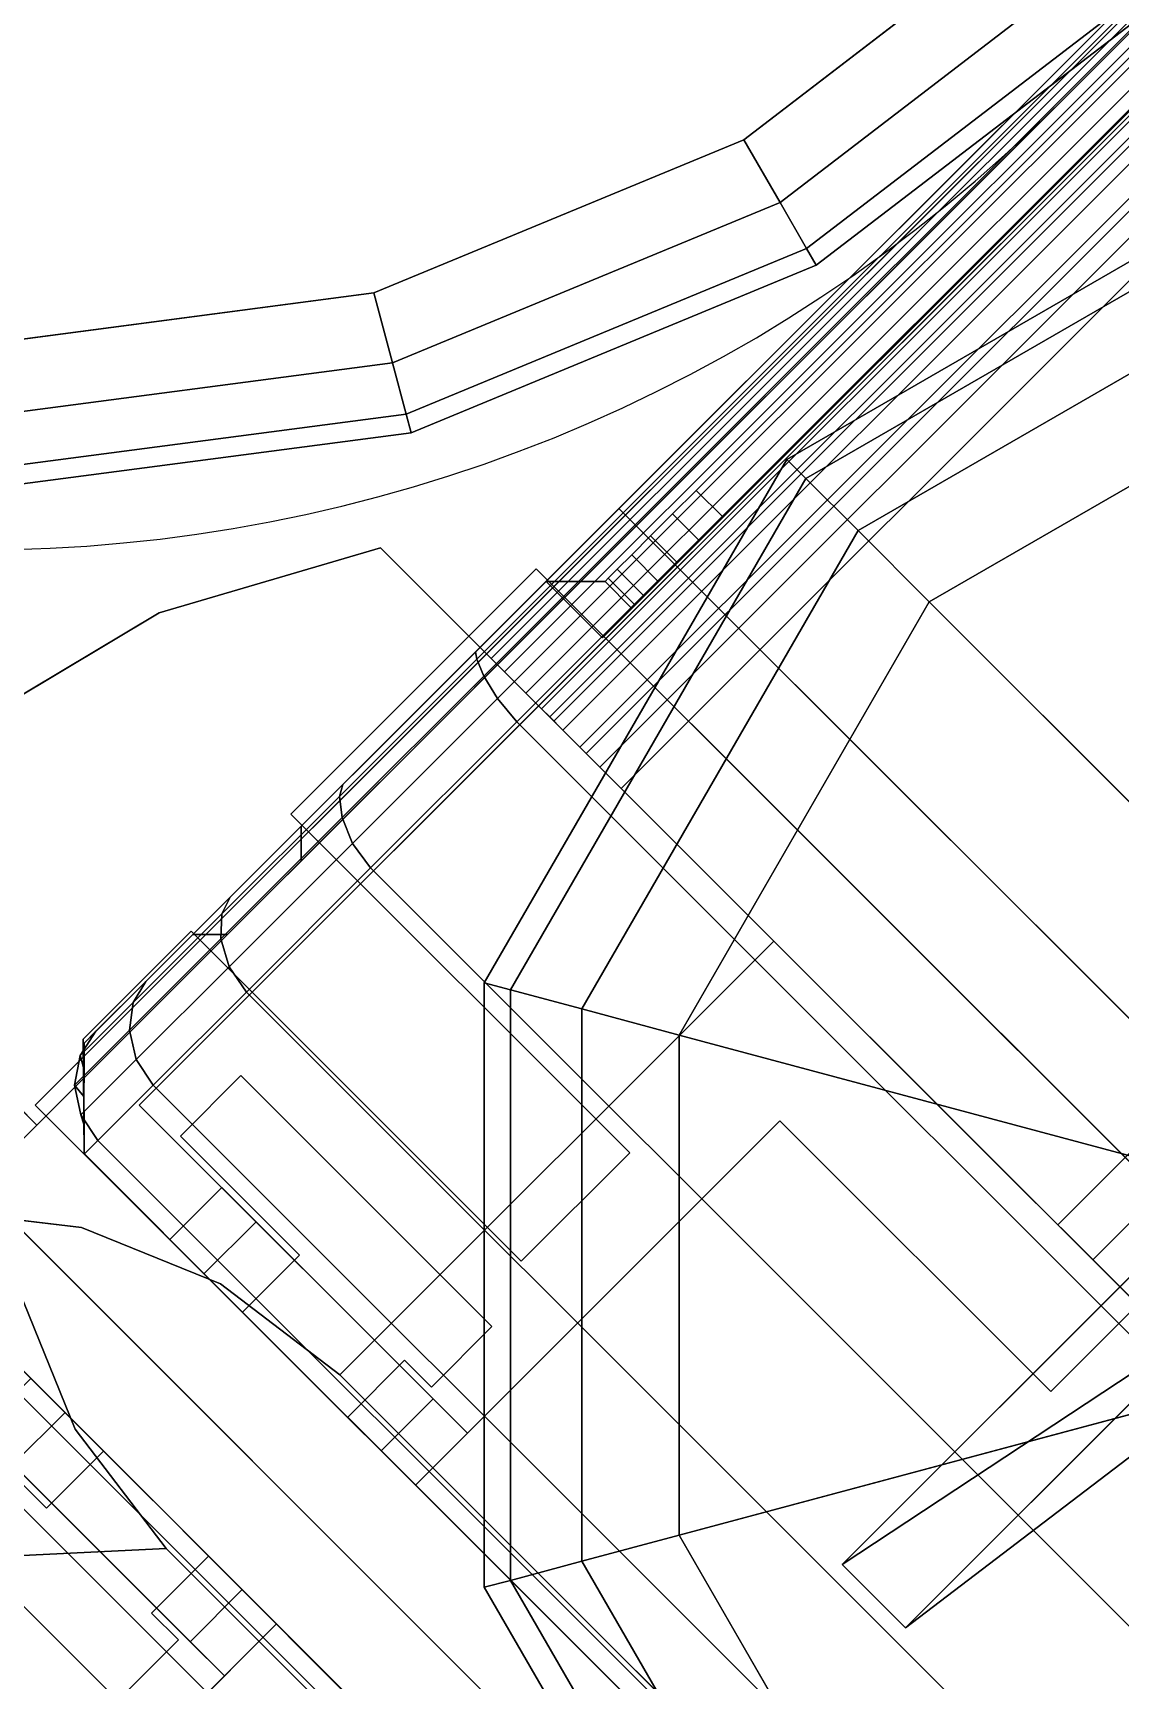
# Model space of a CAD drawing. Extents: x -170 to 1783, y -20 to 1205.
# Drawn here: x 137.188 to 138.074, y 306.369 to 307.711 of the extents above; entities that cross this region are included whole.
import ezdxf

# ---------------------------------------------------------------- set-up
doc = ezdxf.new("R2010")
doc.units = 0
doc.header["$LTSCALE"] = 96
doc.header["$MEASUREMENT"] = 0
for name, color, linetype in [('A-FURN-3-PANEL-GLIDE', 7, 'Continuous'), ('A-FURN-3-PANEL-GLIDE-HOUSING', 7, 'Continuous'), ('A-FURN-3-PANEL-RACE', 7, 'Continuous'), ('A-FURN-3-PANEL-SIDE1', 7, 'Continuous'), ('A-FURN-3-PANEL-SIDE2', 7, 'Continuous'), ('A-FURN-3-PANEL-TOPCAP', 7, 'Continuous'), ('A-FURN-3-PANEL-TRIM', 7, 'Continuous'), ('A-FURN-3-WKSF-BRACKET', 7, 'Continuous'), ('A-FURN-3-WKSF-TOP', 7, 'Continuous'), ('A-FURN-3-WKSF-TRIM', 7, 'Continuous'), ('A-FURN-P-PNLS', 7, 'Continuous'), ('A-FURN-P-WKSF', 7, 'Continuous'), ('MAIN_PANEL', 7, 'Continuous'), ('MAIN_WKSURF', 7, 'Continuous'), ('MAIN_WRKSFC-SUPP', 7, 'Continuous')]:
    doc.layers.add(name, color=color, linetype=linetype)

# ---------------------------------------------------------------- blocks, each defined once
blk = doc.blocks.new('EC-EFP-444')
at = {"layer": 'A-FURN-3-PANEL-GLIDE', "color": 20, "linetype": 'Continuous'}
for points in [[(0.4201, 1.8052, 0.2464), (0.4091, 1.8242, 0.1642), (0.885, 1.9517, 0.1642), (0.885, 1.9297, 0.2464)], [(0.4091, 1.8242, 0.1642), (0.4201, 1.8052, 0.0821), (0.885, 1.9297, 0.0821), (0.885, 1.9517, 0.1642)], [(0.885, 1.9297, 0.2464), (0.885, 1.9517, 0.1642), (1.3609, 1.8242, 0.1642), (1.3499, 1.8052, 0.2464)], [(0.885, 1.9517, 0.1642), (0.885, 1.9297, 0.0821), (1.3499, 1.8052, 0.0821), (1.3609, 1.8242, 0.1642)], [(0.4502, 1.7531, 0.3065), (0.4201, 1.8052, 0.2464), (0.885, 1.9297, 0.2464), (0.885, 1.8696, 0.3065)], [(0.4201, 1.8052, 0.0821), (0.4502, 1.7531, 0.022), (0.885, 1.8696, 0.022), (0.885, 1.9297, 0.0821)], [(0.885, 1.8696, 0.3065), (0.885, 1.9297, 0.2464), (1.3499, 1.8052, 0.2464), (1.3198, 1.7531, 0.3065)], [(0.885, 1.9297, 0.0821), (0.885, 1.8696, 0.022), (1.3198, 1.7531, 0.022), (1.3499, 1.8052, 0.0821)], [(0.4912, 1.682, 0.3285), (0.4502, 1.7531, 0.3065), (0.885, 1.8696, 0.3065), (0.885, 1.7875, 0.3285)], [(0.4502, 1.7531, 0.022), (0.4912, 1.682), (0.885, 1.7875), (0.885, 1.8696, 0.022)], [(0.885, 1.7875, 0.3285), (0.885, 1.8696, 0.3065), (1.3198, 1.7531, 0.3065), (1.2787, 1.682, 0.3285)], [(0.885, 1.8696, 0.022), (0.885, 1.7875), (1.2787, 1.682), (1.3198, 1.7531, 0.022)], [(0.0798, 1.4649, 0.2464), (0.0608, 1.4759, 0.1642), (0.4091, 1.8242, 0.1642), (0.4201, 1.8052, 0.2464)], [(0.0608, 1.4759, 0.1642), (0.0798, 1.4649, 0.0821), (0.4201, 1.8052, 0.0821), (0.4091, 1.8242, 0.1642)], [(0.1319, 1.4348, 0.3065), (0.0798, 1.4649, 0.2464), (0.4201, 1.8052, 0.2464), (0.4502, 1.7531, 0.3065)], [(0.0798, 1.4649, 0.0821), (0.1319, 1.4348, 0.022), (0.4502, 1.7531, 0.022), (0.4201, 1.8052, 0.0821)], [(0.7837, 1.1754, 0.3285), (0.4912, 1.682, 0.3285), (0.885, 1.7875, 0.3285), (0.885, 1.2025, 0.3285)], [(0.885, 1.2025, 0.3285), (0.885, 1.7875, 0.3285), (1.2787, 1.682, 0.3285), (0.9862, 1.1754, 0.3285)], [(0.203, 1.3937, 0.3285), (0.1319, 1.4348, 0.3065), (0.4502, 1.7531, 0.3065), (0.4912, 1.682, 0.3285)], [(0.1319, 1.4348, 0.022), (0.203, 1.3937), (0.4912, 1.682), (0.4502, 1.7531, 0.022)], [(0.7096, 1.1013, 0.3285), (0.203, 1.3937, 0.3285), (0.4912, 1.682, 0.3285), (0.7837, 1.1754, 0.3285)], [(-0.0447, 1, 0.2464), (-0.0668, 1, 0.1642), (0.0608, 1.4759, 0.1642), (0.0798, 1.4649, 0.2464)], [(-0.0668, 1, 0.1642), (-0.0447, 1, 0.0821), (0.0798, 1.4649, 0.0821), (0.0608, 1.4759, 0.1642)], [(0.0154, 1, 0.3065), (-0.0447, 1, 0.2464), (0.0798, 1.4649, 0.2464), (0.1319, 1.4348, 0.3065)], [(-0.0447, 1, 0.0821), (0.0154, 1, 0.022), (0.1319, 1.4348, 0.022), (0.0798, 1.4649, 0.0821)], [(0.0975, 1, 0.3285), (0.0154, 1, 0.3065), (0.1319, 1.4348, 0.3065), (0.203, 1.3937, 0.3285)], [(0.0154, 1, 0.022), (0.0975, 1), (0.203, 1.3937), (0.1319, 1.4348, 0.022)], [(0.6825, 1, 0.3285), (0.0975, 1, 0.3285), (0.203, 1.3937, 0.3285), (0.7096, 1.1013, 0.3285)], [(0.7096, 0.8988, 0.3285), (0.203, 0.6063, 0.3285), (0.0975, 1, 0.3285), (0.6825, 1, 0.3285)]]:
    blk.add_3dface(points, dxfattribs=at)
at = {"layer": 'A-FURN-3-PANEL-GLIDE', "color": 20, "linetype": 'Continuous', "invisible_edges": 12}
for points in [[(0.885, 1), (0.885, 1.7875), (0.4912, 1.682)], [(0.885, 1), (1.2787, 1.682), (0.885, 1.7875)], [(0.885, 1), (0.4912, 1.682), (0.203, 1.3937)], [(0.885, 1), (0.203, 1.3937), (0.0975, 1)], [(0.885, 1), (0.0975, 1), (0.203, 0.6063)]]:
    blk.add_3dface(points, dxfattribs=at)
at = {"layer": 'A-FURN-3-PANEL-GLIDE-HOUSING', "color": 40, "linetype": 'Continuous'}
for points in [[(0.6, 1.3543, 4.1997), (0.6, 1.3143, 4.2397), (0.8848, 1.3143, 4.2397), (0.8848, 1.3543, 4.1997)], [(0.6, 1.3543, 3.6147), (0.6, 1.3543, 4.1997), (0.8848, 1.3543, 4.1997), (0.8848, 1.3543, 3.6147)], [(0.6, 1.3143, 3.5747), (0.6, 1.3543, 3.6147), (0.8848, 1.3543, 3.6147), (0.8848, 1.3143, 3.5747)], [(0.6849, 1.2001, 2.2447), (0.885, 1.283, 3.5747), (0.28, 1.283, 3.5747), (0.28, 1.283, 3.3867)], [(0.28, 1.21, 3.5747), (0.28, 1.21, 3.3867), (0.28, 1.283, 3.3867), (0.28, 1.283, 3.5747)], [(0.28, 1.283, 3.3867), (0.28, 1.21, 3.3867), (0.7365, 1.1485, 2.2447), (0.6849, 1.2001, 2.2447)], [(0.28, 1.21, 3.3867), (0.28, 1.21, 3.5747), (0.885, 1.21, 3.5747), (0.7365, 1.1485, 2.2447)]]:
    blk.add_3dface(points, dxfattribs=at)
for points, invisible_edges in [([(0.6, 0.6883, 4.2397), (0.8848, 0.6883, 4.2397), (0.8848, 1.3143, 4.2397), (0.6, 1.3143, 4.2397)], 2), ([(0.6002, 1.283, 3.5747), (0.6, 1.3143, 3.5747), (0.8848, 1.3143, 3.5747), (0.885, 1.283, 3.5747)], 4), ([(0.28, 1.21, 3.5747), (0.28, 1.283, 3.5747), (0.885, 1.283, 3.5747), (0.885, 1.21, 3.5747)], 4)]:
    blk.add_3dface(points, dxfattribs=dict(at, invisible_edges=invisible_edges))
at = {"layer": 'A-FURN-3-PANEL-RACE', "color": 40, "linetype": 'Continuous'}
for points, invisible_edges in [([(0.08, 2.0125, 3.515), (0.08, 2.0125, 0.3963), (47.92, 2.0125, 0.3963), (47.92, 2.0125, 3.515)], 8), ([(0.08, 1.8575, 3.1951), (0.08, 1.8575, 1.4986), (0.08, 2.0125, 0.3963), (0.08, 2.0125, 3.515)], 10), ([(0.5, 1.5745, 0.3963), (47.5, 1.5745, 0.3963), (0.08, 2.0125, 0.3963), (0.08, 1.5745, 0.3963)], 3), ([(47.5, 1.5745, 0.3963), (47.92, 1.5745, 0.3963), (47.92, 2.0125, 0.3963), (0.08, 2.0125, 0.3963)], 8), ([(0.08, 1.8181, 1.4986), (0.08, 1.5745, 0.3963), (0.08, 2.0125, 0.3963), (0.08, 1.8575, 1.4986)], 5), ([(0.08, 1.5745, 3.245), (0.08, 1.8575, 3.1951), (0.08, 2.0125, 3.515), (0.08, 1.5745, 3.515)], 2), ([(0.14, 1.5745, 3.515), (0.08, 1.5745, 3.515), (0.08, 2.0125, 3.515), (0.14, 1.9525, 3.515)], 4), ([(0.14, 1.9525, 3.515), (0.08, 2.0125, 3.515), (0.6, 2.0125, 3.515), (0.6, 1.9525, 3.515)], 1), ([(0.6, 2.0125, 4.0847), (0.6, 2.0125, 3.515), (47.4, 2.0125, 3.515), (47.4, 2.0125, 4.0847)], 2), ([(0.6, 1.9525, 3.515), (0.6, 2.0125, 3.515), (0.6, 2.0125, 4.0847), (0.6, 1.9525, 4.0847)], 4), ([(0.6, 1.9493, 4.1093), (0.6, 1.9525, 4.0847), (0.6, 2.0125, 4.0847), (0.6, 2.0072, 4.1248)], 10), ([(0.6, 1.9398, 4.1322), (0.6, 1.9493, 4.1093), (0.6, 2.0072, 4.1248), (0.6, 1.9918, 4.1622)], 10), ([(0.6, 1.9247, 4.1519), (0.6, 1.9398, 4.1322), (0.6, 1.9918, 4.1622), (0.6, 1.9671, 4.1943)], 10), ([(0.6, 1.905, 4.1669), (0.6, 1.9247, 4.1519), (0.6, 1.9671, 4.1943), (0.6, 1.935, 4.2189)], 10), ([(47.86, 1.9525, 0.4563), (0.14, 1.9525, 0.4563), (0.14, 1.9525, 3.515), (47.86, 1.9525, 3.515)], 4), ([(0.14, 1.9525, 0.4563), (0.14, 1.8575, 1.4986), (0.14, 1.8575, 3.1951), (0.14, 1.9525, 3.515)], 5), ([(0.5, 1.5745, 0.4563), (0.14, 1.5745, 0.4563), (0.14, 1.9525, 0.4563), (47.5, 1.5745, 0.4563)], 12), ([(47.5, 1.5745, 0.4563), (0.14, 1.9525, 0.4563), (47.86, 1.9525, 0.4563), (47.86, 1.5745, 0.4563)], 1), ([(0.14, 1.5745, 0.4563), (0.14, 1.8181, 1.4986), (0.14, 1.8575, 1.4986), (0.14, 1.9525, 0.4563)], 5), ([(0.14, 1.8575, 3.1951), (0.14, 1.5745, 3.245), (0.14, 1.5745, 3.515), (0.14, 1.9525, 3.515)], 8), ([(47.4, 1.9525, 3.515), (0.6, 1.9525, 3.515), (0.6, 1.9525, 4.0847), (47.4, 1.9525, 4.0847)], 1), ([(0.6, 1.8821, 4.1764), (0.6, 1.905, 4.1669), (0.6, 1.935, 4.2189), (0.6, 1.8976, 4.2344)], 10), ([(0.6, 1.8575, 4.1797), (0.6, 1.8821, 4.1764), (0.6, 1.8976, 4.2344), (0.6, 1.8575, 4.2397)], 2), ([(0.08, 1.614, 1.7894), (0.08, 1.5745, 1.7894), (0.08, 1.5745, 0.3963), (0.08, 1.8181, 1.4986)], 4), ([(0.14, 1.5745, 1.7894), (0.14, 1.614, 1.7894), (0.14, 1.8181, 1.4986), (0.14, 1.5745, 0.4563)], 4), ([(0.08, 1.5745, 0.3963), (0.08, 1.5745, 1.7894), (0.14, 1.5745, 1.7894), (0.14, 1.5745, 0.4563)], 8), ([(0.5, 1.5745, 0.3963), (0.08, 1.5745, 0.3963), (0.14, 1.5745, 0.4563), (0.5, 1.5745, 0.4563)], 2), ([(2.098, 1.2625, 0.3963), (45.902, 1.2625, 0.3963), (0.5, 1.5745, 0.3963), (0.5, 1.2625, 0.3963)], 3), ([(47.5, 1.2625, 0.3963), (47.5, 1.5745, 0.3963), (0.5, 1.5745, 0.3963), (45.902, 1.2625, 0.3963)], 6), ([(2.098, 1.2625, 0.4563), (0.5, 1.2625, 0.4563), (0.5, 1.5745, 0.4563), (45.902, 1.2625, 0.4563)], 12), ([(47.5, 1.2625, 0.4563), (45.902, 1.2625, 0.4563), (0.5, 1.5745, 0.4563), (47.5, 1.5745, 0.4563)], 6)]:
    blk.add_3dface(points, dxfattribs=dict(at, invisible_edges=invisible_edges))
for points in [[(0.6, 2.0072, 4.1248), (0.6, 2.0125, 4.0847), (47.4, 2.0125, 4.0847), (47.4, 2.0072, 4.1248)], [(0.6, 1.9918, 4.1622), (0.6, 2.0072, 4.1248), (47.4, 2.0072, 4.1248), (47.4, 1.9918, 4.1622)], [(0.6, 1.9671, 4.1943), (0.6, 1.9918, 4.1622), (47.4, 1.9918, 4.1622), (47.4, 1.9671, 4.1943)], [(0.6, 1.935, 4.2189), (0.6, 1.9671, 4.1943), (47.4, 1.9671, 4.1943), (47.4, 1.935, 4.2189)], [(47.4, 1.9493, 4.1093), (47.4, 1.9525, 4.0847), (0.6, 1.9525, 4.0847), (0.6, 1.9493, 4.1093)], [(47.4, 1.9398, 4.1322), (47.4, 1.9493, 4.1093), (0.6, 1.9493, 4.1093), (0.6, 1.9398, 4.1322)], [(47.4, 1.9247, 4.1519), (47.4, 1.9398, 4.1322), (0.6, 1.9398, 4.1322), (0.6, 1.9247, 4.1519)], [(0.6, 1.8976, 4.2344), (0.6, 1.935, 4.2189), (47.4, 1.935, 4.2189), (47.4, 1.8976, 4.2344)], [(47.4, 1.905, 4.1669), (47.4, 1.9247, 4.1519), (0.6, 1.9247, 4.1519), (0.6, 1.905, 4.1669)], [(47.4, 1.8821, 4.1764), (47.4, 1.905, 4.1669), (0.6, 1.905, 4.1669), (0.6, 1.8821, 4.1764)], [(0.6, 1.8575, 4.2397), (0.6, 1.8976, 4.2344), (47.4, 1.8976, 4.2344), (47.4, 1.8575, 4.2397)], [(47.4, 1.8575, 4.1797), (47.4, 1.8821, 4.1764), (0.6, 1.8821, 4.1764), (0.6, 1.8575, 4.1797)], [(0.14, 1.8575, 1.4986), (0.08, 1.8575, 1.4986), (0.08, 1.8575, 3.1951), (0.14, 1.8575, 3.1951)], [(0.08, 1.8181, 1.4986), (0.08, 1.8575, 1.4986), (0.14, 1.8575, 1.4986), (0.14, 1.8181, 1.4986)], [(0.14, 1.8575, 3.1951), (0.08, 1.8575, 3.1951), (0.08, 1.5745, 3.245), (0.14, 1.5745, 3.245)], [(0.6, 1.8575, 4.1797), (0.6, 1.8575, 4.2397), (47.4, 1.8575, 4.2397), (47.4, 1.8575, 4.1797)], [(0.08, 1.614, 1.7894), (0.08, 1.8181, 1.4986), (0.14, 1.8181, 1.4986), (0.14, 1.614, 1.7894)], [(0.08, 1.5745, 1.7894), (0.08, 1.614, 1.7894), (0.14, 1.614, 1.7894), (0.14, 1.5745, 1.7894)], [(0.14, 1.5745, 3.245), (0.08, 1.5745, 3.245), (0.08, 1.5745, 3.515), (0.14, 1.5745, 3.515)], [(0.5, 1.2625, 0.3963), (0.5, 1.5745, 0.3963), (0.5, 1.5745, 0.4563), (0.5, 1.2625, 0.4563)], [(0.5, 1.2625, 0.4563), (2.098, 1.2625, 0.4563), (2.098, 1.2625, 0.3963), (0.5, 1.2625, 0.3963)]]:
    blk.add_3dface(points, dxfattribs=at)
at = {"layer": 'A-FURN-3-PANEL-SIDE1', "color": 7, "linetype": 'Continuous'}
for points in [[(47.3224, 1.955, 43.7401), (47.3228, 0.045, 43.7401), (0.6776, 0.045, 43.7401), (0.6776, 1.955, 43.7401)], [(0.6776, 0.045, 4.2397), (0.6776, 1.955, 4.2397), (0.6776, 1.955, 43.7401), (0.6776, 0.045, 43.7401)], [(47.3224, 0.045, 4.2397), (47.3224, 1.955, 4.2397), (0.6776, 1.955, 4.2397), (0.6776, 0.045, 4.2397)]]:
    blk.add_3dface(points, dxfattribs=at)
at = {"layer": 'A-FURN-3-PANEL-SIDE2', "color": 7, "linetype": 'Continuous'}
blk.add_3dface([(0.6776, 1.955, 43.7401), (0.6776, 1.955, 4.2397), (47.3224, 1.955, 4.2397), (47.3224, 1.955, 43.7401)], dxfattribs=at)
at = {"layer": 'A-FURN-3-PANEL-TOPCAP', "color": 60, "linetype": 'Continuous'}
for points in [[(0.1143, 2.0013, 43.8104), (0.1129, 1.9894, 43.635), (0.1285, 2.0047, 43.635), (0.1344, 2.0151, 43.8047)], [(0.1774, 2.0013, 43.977), (0.1143, 2.0013, 43.8104), (0.1344, 2.0151, 43.8047), (0.1955, 2.0151, 43.9663)], [(0.1344, 2.0151, 43.8047), (0.1285, 2.0047, 43.635), (0.144, 2.02, 43.635), (0.1575, 2.02, 43.8011)], [(0.1955, 2.0151, 43.9663), (0.1344, 2.0151, 43.8047), (0.1575, 2.02, 43.8011), (0.2149, 2.02, 43.9575)], [(0.2828, 2.0013, 44.1222), (0.1774, 2.0013, 43.977), (0.1955, 2.0151, 43.9663), (0.2978, 2.0151, 44.1072)], [(0.2978, 2.0151, 44.1072), (0.1955, 2.0151, 43.9663), (0.2149, 2.02, 43.9575), (0.3121, 2.02, 44.0929)], [(0.4225, 2.0013, 44.2349), (0.2828, 2.0013, 44.1222), (0.2978, 2.0151, 44.1072), (0.4331, 2.0151, 44.2168)], [(0.4331, 2.0151, 44.2168), (0.2978, 2.0151, 44.1072), (0.3121, 2.02, 44.0929), (0.4419, 2.02, 44.1974)], [(0.5856, 2.0013, 44.3065), (0.4225, 2.0013, 44.2349), (0.4331, 2.0151, 44.2168), (0.5913, 2.0151, 44.2864)], [(0.5913, 2.0151, 44.2864), (0.4331, 2.0151, 44.2168), (0.4419, 2.02, 44.1974), (0.5949, 2.02, 44.2633)], [(0.76, 2.0013, 44.3313), (0.5856, 2.0013, 44.3065), (0.5913, 2.0151, 44.2864), (0.76, 2.0151, 44.3105)], [(0.76, 2.0151, 44.3105), (0.5913, 2.0151, 44.2864), (0.5949, 2.02, 44.2633), (0.76, 2.02, 44.286)], [(0.71, 1.986, 43.635), (0.676, 2.02, 43.635), (0.676, 1.955, 43.635), (0.71, 1.955, 43.635)], [(47.24, 2.02, 44.286), (47.24, 2.0151, 44.3105), (0.76, 2.0151, 44.3105), (0.76, 2.02, 44.286)], [(47.24, 2.0151, 44.3105), (47.24, 2.0013, 44.3313), (0.76, 2.0013, 44.3313), (0.76, 2.0151, 44.3105)], [(0.1006, 1.9805, 43.8155), (0.0965, 1.9727, 43.635), (0.1129, 1.9894, 43.635), (0.1143, 2.0013, 43.8104)], [(0.1644, 1.9805, 43.9859), (0.1006, 1.9805, 43.8155), (0.1143, 2.0013, 43.8104), (0.1774, 2.0013, 43.977)], [(0.2713, 1.9805, 44.1337), (0.1644, 1.9805, 43.9859), (0.1774, 2.0013, 43.977), (0.2828, 2.0013, 44.1222)], [(0.4136, 1.9805, 44.248), (0.2713, 1.9805, 44.1337), (0.2828, 2.0013, 44.1222), (0.4225, 2.0013, 44.2349)], [(0.5806, 1.9805, 44.3203), (0.4136, 1.9805, 44.248), (0.4225, 2.0013, 44.2349), (0.5856, 2.0013, 44.3065)], [(0.76, 1.9805, 44.3451), (0.5806, 1.9805, 44.3203), (0.5856, 2.0013, 44.3065), (0.76, 2.0013, 44.3313)], [(47.24, 2.0013, 44.3313), (47.24, 1.9805, 44.3451), (0.76, 1.9805, 44.3451), (0.76, 2.0013, 44.3313)], [(0.0957, 1.956, 43.8177), (0.08, 1.956, 43.635), (0.0965, 1.9727, 43.635), (0.1006, 1.9805, 43.8155)], [(0.1595, 1.956, 43.9895), (0.0957, 1.956, 43.8177), (0.1006, 1.9805, 43.8155), (0.1644, 1.9805, 43.9859)], [(0.2668, 1.956, 44.1382), (0.1595, 1.956, 43.9895), (0.1644, 1.9805, 43.9859), (0.2713, 1.9805, 44.1337)], [(0.4099, 1.956, 44.2528), (0.2668, 1.956, 44.1382), (0.2713, 1.9805, 44.1337), (0.4136, 1.9805, 44.248)], [(0.5783, 1.956, 44.3252), (0.4099, 1.956, 44.2528), (0.4136, 1.9805, 44.248), (0.5806, 1.9805, 44.3203)], [(0.76, 1.956, 44.35), (0.5783, 1.956, 44.3252), (0.5806, 1.9805, 44.3203), (0.76, 1.9805, 44.3451)], [(0.7136, 1.955, 43.6622), (0.7136, 1.986, 43.6622), (0.71, 1.986, 43.635), (0.71, 1.955, 43.635)], [(0.724, 1.955, 43.6875), (0.724, 1.986, 43.6875), (0.7136, 1.986, 43.6622), (0.7136, 1.955, 43.6622)], [(0.7407, 1.955, 43.7093), (0.7407, 1.986, 43.7093), (0.724, 1.986, 43.6875), (0.724, 1.955, 43.6875)], [(0.7625, 1.955, 43.726), (0.7625, 1.986, 43.726), (0.7407, 1.986, 43.7093), (0.7407, 1.955, 43.7093)], [(47.24, 1.9805, 44.3451), (47.24, 1.956, 44.35), (0.76, 1.956, 44.35), (0.76, 1.9805, 44.3451)], [(0.7878, 1.955, 43.7365), (0.7878, 1.986, 43.7365), (0.7625, 1.986, 43.726), (0.7625, 1.955, 43.726)], [(0.815, 1.955, 43.7401), (0.815, 1.986, 43.7401), (0.7878, 1.986, 43.7365), (0.7878, 1.955, 43.7365)], [(47.185, 1.955, 43.7401), (47.185, 1.986, 43.7401), (0.815, 1.986, 43.7401), (0.815, 1.955, 43.7401)], [(0.0957, 0.044, 43.8177), (0.08, 0.044, 43.635), (0.08, 1.956, 43.635), (0.0957, 1.956, 43.8177)], [(0.1595, 0.044, 43.9895), (0.0957, 0.044, 43.8177), (0.0957, 1.956, 43.8177), (0.1595, 1.956, 43.9895)], [(0.2668, 0.044, 44.1382), (0.1595, 0.044, 43.9895), (0.1595, 1.956, 43.9895), (0.2668, 1.956, 44.1382)], [(0.4099, 0.044, 44.2528), (0.2668, 0.044, 44.1382), (0.2668, 1.956, 44.1382), (0.4099, 1.956, 44.2528)], [(0.5783, 0.044, 44.3252), (0.4099, 0.044, 44.2528), (0.4099, 1.956, 44.2528), (0.5783, 1.956, 44.3252)], [(0.76, 0.044, 44.35), (0.5783, 0.044, 44.3252), (0.5783, 1.956, 44.3252), (0.76, 1.956, 44.35)], [(0.76, 0.044, 44.35), (0.76, 1.956, 44.35), (47.24, 1.956, 44.35), (47.24, 0.044, 44.35)]]:
    blk.add_3dface(points, dxfattribs=at)
for points, invisible_edges in [([(0.1285, -0.0047, 43.635), (0.144, -0.02, 43.635), (0.144, 2.02, 43.635), (0.1285, 2.0047, 43.635)], 10), ([(0.144, 2.02, 43.635), (0.269, 2.02, 43.635), (0.2783, 2.02, 43.7687), (0.1575, 2.02, 43.8011)], 4), ([(0.144, -0.02, 43.635), (0.269, -0.02, 43.635), (0.269, 2.02, 43.635), (0.144, 2.02, 43.635)], 10), ([(0.1575, 2.02, 43.8011), (0.2783, 2.02, 43.7687), (0.3232, 2.02, 43.8949), (0.2149, 2.02, 43.9575)], 5), ([(0.2149, 2.02, 43.9575), (0.3232, 2.02, 43.8949), (0.4005, 2.02, 44.0044), (0.3121, 2.02, 44.0929)], 5), ([(0.269, 2.02, 43.635), (0.289, 2, 43.635), (0.2976, 2, 43.7635), (0.2783, 2.02, 43.7687)], 4), ([(0.289, 2, 43.635), (0.269, 2.02, 43.635), (0.269, -0.02, 43.635), (0.289, 0, 43.635)], 10), ([(0.2783, 2.02, 43.7687), (0.2976, 2, 43.7635), (0.3405, 2, 43.8849), (0.3232, 2.02, 43.8949)], 5), ([(0.3121, 2.02, 44.0929), (0.4005, 2.02, 44.0044), (0.5044, 2.02, 44.0891), (0.4419, 2.02, 44.1974)], 5), ([(0.3232, 2.02, 43.8949), (0.3405, 2, 43.8849), (0.4146, 2, 43.9903), (0.4005, 2.02, 44.0044)], 5), ([(0.3741, 2, 43.635), (0.394, 2.02, 43.635), (0.399, 2.02, 43.7363), (0.3798, 2, 43.7415)], 4), ([(0.394, 2.02, 43.635), (0.3741, 2, 43.635), (0.3741, 0, 43.635), (0.394, -0.02, 43.635)], 10), ([(0.3798, 2, 43.7415), (0.399, 2.02, 43.7363), (0.4315, 2.02, 43.8323), (0.4142, 2, 43.8424)], 5), ([(0.6807, 2.02, 43.671), (0.399, 2.02, 43.7363), (0.394, 2.02, 43.635), (0.676, 2.02, 43.635)], 1), ([(0.676, 2.02, 43.635), (0.394, 2.02, 43.635), (0.394, -0.02, 43.635), (0.676, -0.02, 43.635)], 10), ([(0.6946, 2.02, 43.7045), (0.4315, 2.02, 43.8323), (0.399, 2.02, 43.7363), (0.6807, 2.02, 43.671)], 5), ([(0.4005, 2.02, 44.0044), (0.4146, 2, 43.9903), (0.5144, 2, 44.0717), (0.5044, 2.02, 44.0891)], 5), ([(0.4142, 2, 43.8424), (0.4315, 2.02, 43.8323), (0.4889, 2.02, 43.9159), (0.4748, 2, 43.9301)], 5), ([(0.4315, 2.02, 43.8323), (0.6946, 2.02, 43.7045), (0.7167, 2.02, 43.7333), (0.4889, 2.02, 43.9159)], 5), ([(0.4419, 2.02, 44.1974), (0.5044, 2.02, 44.0891), (0.6273, 2.02, 44.1426), (0.5949, 2.02, 44.2633)], 5), ([(0.4748, 2, 43.9301), (0.4889, 2.02, 43.9159), (0.5669, 2.02, 43.9807), (0.5569, 2, 43.998)], 5), ([(0.7455, 2.02, 43.7554), (0.5669, 2.02, 43.9807), (0.4889, 2.02, 43.9159), (0.7167, 2.02, 43.7333)], 5), ([(0.5044, 2.02, 44.0891), (0.5144, 2, 44.0717), (0.6324, 2, 44.1232), (0.6273, 2.02, 44.1426)], 5), ([(0.5569, 2, 43.998), (0.5669, 2.02, 43.9807), (0.6596, 2.02, 44.0218), (0.6544, 2, 44.0411)], 5), ([(0.5669, 2.02, 43.9807), (0.7455, 2.02, 43.7554), (0.779, 2.02, 43.7693), (0.6596, 2.02, 44.0218)], 5), ([(0.5949, 2.02, 44.2633), (0.6273, 2.02, 44.1426), (0.76, 2.02, 44.161), (0.76, 2.02, 44.286)], 5), ([(0.6273, 2.02, 44.1426), (0.6324, 2, 44.1232), (0.76, 2, 44.141), (0.76, 2.02, 44.161)], 5), ([(0.6544, 2, 44.0411), (0.6596, 2.02, 44.0218), (0.76, 2.02, 44.036), (0.76, 2, 44.056)], 5), ([(0.815, 2.02, 43.7741), (0.76, 2.02, 44.036), (0.6596, 2.02, 44.0218), (0.779, 2.02, 43.7693)], 5), ([(0.676, 2.02, 43.635), (0.71, 1.986, 43.635), (0.7136, 1.986, 43.6622), (0.6807, 2.02, 43.671)], 4), ([(0.6807, 2.02, 43.671), (0.7136, 1.986, 43.6622), (0.724, 1.986, 43.6875), (0.6946, 2.02, 43.7045)], 5), ([(0.6946, 2.02, 43.7045), (0.724, 1.986, 43.6875), (0.7407, 1.986, 43.7093), (0.7167, 2.02, 43.7333)], 5), ([(0.7167, 2.02, 43.7333), (0.7407, 1.986, 43.7093), (0.7625, 1.986, 43.726), (0.7455, 2.02, 43.7554)], 5), ([(0.7455, 2.02, 43.7554), (0.7625, 1.986, 43.726), (0.7878, 1.986, 43.7365), (0.779, 2.02, 43.7693)], 5), ([(0.76, 2.02, 44.286), (0.76, 2.02, 44.161), (47.24, 2.02, 44.161), (47.24, 2.02, 44.286)], 5), ([(47.24, 2, 44.141), (47.24, 2.02, 44.161), (0.76, 2.02, 44.161), (0.76, 2, 44.141)], 5), ([(47.24, 2.02, 44.036), (47.24, 2, 44.056), (0.76, 2, 44.056), (0.76, 2.02, 44.036)], 5), ([(0.76, 2.02, 44.036), (0.815, 2.02, 43.7741), (47.185, 2.02, 43.7741), (47.24, 2.02, 44.036)], 5), ([(0.779, 2.02, 43.7693), (0.7878, 1.986, 43.7365), (0.815, 1.986, 43.7401), (0.815, 2.02, 43.7741)], 5), ([(47.185, 2.02, 43.7741), (0.815, 2.02, 43.7741), (0.815, 1.986, 43.7401), (47.185, 1.986, 43.7401)], 10), ([(0.1285, 2.0047, 43.635), (0.1129, 1.9894, 43.635), (0.1129, 0.0106, 43.635), (0.1285, -0.0047, 43.635)], 10), ([(0.0965, 0.0273, 43.635), (0.1129, 0.0106, 43.635), (0.1129, 1.9894, 43.635), (0.0965, 1.9727, 43.635)], 10), ([(0.289, 2, 43.635), (0.3741, 2, 43.635), (0.3798, 2, 43.7415), (0.2976, 2, 43.7635)], 4), ([(0.289, 0, 43.635), (0.3741, 0, 43.635), (0.3741, 2, 43.635), (0.289, 2, 43.635)], 10), ([(0.2976, 2, 43.7635), (0.3798, 2, 43.7415), (0.4142, 2, 43.8424), (0.3405, 2, 43.8849)], 5), ([(0.3405, 2, 43.8849), (0.4142, 2, 43.8424), (0.4748, 2, 43.9301), (0.4146, 2, 43.9903)], 5), ([(0.4146, 2, 43.9903), (0.4748, 2, 43.9301), (0.5569, 2, 43.998), (0.5144, 2, 44.0717)], 5), ([(0.5144, 2, 44.0717), (0.5569, 2, 43.998), (0.6544, 2, 44.0411), (0.6324, 2, 44.1232)], 5), ([(0.6324, 2, 44.1232), (0.6544, 2, 44.0411), (0.76, 2, 44.056), (0.76, 2, 44.141)], 5), ([(0.76, 2, 44.141), (0.76, 2, 44.056), (47.24, 2, 44.056), (47.24, 2, 44.141)], 5), ([(0.0965, 1.9727, 43.635), (0.08, 1.956, 43.635), (0.08, 0.044, 43.635), (0.0965, 0.0273, 43.635)], 8)]:
    blk.add_3dface(points, dxfattribs=dict(at, invisible_edges=invisible_edges))
at = {"layer": 'A-FURN-3-PANEL-TRIM', "color": 60, "linetype": 'Continuous'}
for points, invisible_edges in [([(-0.0735, 2.1159, 3.8013), (0.6, 2.1348, 3.8013), (0.065, 2.269, 3.8013), (-0.0322, 2.2178, 3.8013)], 3), ([(-0.0735, 2.1159, 4.013), (-0.0322, 2.2178, 4.013), (0.065, 2.269, 4.013), (0.6, 2.1348, 4.013)], 12), ([(0.065, 2.269, 3.8013), (0.6, 2.1348, 3.8013), (0.4351, 2.2249, 3.8013), (0.2529, 2.2706, 3.8013)], 1), ([(0.065, 2.269, 4.013), (0.2529, 2.2706, 4.013), (0.4351, 2.2249, 4.013), (0.6, 2.1348, 4.013)], 8), ([(0.0361, 1.9153, 3.8013), (0.6, 2.1348, 3.8013), (-0.0735, 2.1159, 3.8013), (-0.0395, 2.0114, 3.8013)], 3), ([(0.0361, 1.9153, 4.013), (-0.0395, 2.0114, 4.013), (-0.0735, 2.1159, 4.013), (0.6, 2.1348, 4.013)], 12), ([(0.1, 1.6815, 3.8013), (0.6, 2.1348, 3.8013), (0.0361, 1.9153, 3.8013), (0.0837, 1.8027, 3.8013)], 3), ([(0.1, 1.6815, 4.013), (0.0837, 1.8027, 4.013), (0.0361, 1.9153, 4.013), (0.6, 2.1348, 4.013)], 12), ([(0.1, 1.6815, 3.8013), (0.6, 1.6815, 3.8013), (0.6, 2.1348, 3.8013)], 12), ([(0.6, 2.1348, 4.013), (0.6, 1.6815, 4.013), (0.1, 1.6815, 4.013)], 12), ([(0.395, 2.0328, 43.635), (0.6776, 2.0328, 43.635), (0.6776, -0.0328, 43.635), (0.395, -0.0328, 43.635)], 8), ([(0.0802, 1.7737, 43.635), (0.08, 1.956, 43.635), (0.1457, 2.0228, 43.635), (0.1457, 1.7737, 43.635)], 4), ([(0.2155, 1.9109, 43.635), (0.1457, 1.9109, 43.635), (0.1457, 2.0228, 43.635), (0.2701, 2.0228, 43.635)], 10), ([(0.6, -0.1348, 3.5747), (0.6, 1.6815, 3.5747), (0.1, 1.6815, 3.5747), (0.1, 0.3185, 3.5747)], 10), ([(0.6, -0.1348, 4.2397), (0.1, 0.3185, 4.2397), (0.1, 1.6815, 4.2397), (0.6, 1.6815, 4.2397)], 5), ([(0.1457, 0.3473, 43.635), (0.0802, 0.3473, 43.635), (0.0802, 1.6527, 43.635), (0.1457, 1.6527, 43.635)], 8), ([(0.2701, 1.6426, 43.635), (0.395, 1.6426, 43.635), (0.395, 0.3574, 43.635), (0.2701, 0.3574, 43.635)], 10), ([(0.1457, 1.6218, 43.635), (0.2155, 1.6218, 43.635), (0.2155, 0.3782, 43.635), (0.1457, 0.3782, 43.635)], 10)]:
    blk.add_3dface(points, dxfattribs=dict(at, invisible_edges=invisible_edges))
for points in [[(0.2529, 2.2706, 3.8013), (0.4351, 2.2249, 3.8013), (0.4351, 2.2249, 4.013), (0.2529, 2.2706, 4.013)], [(0.4351, 2.2249, 3.8013), (0.6, 2.1348, 3.8013), (0.6, 2.1348, 4.013), (0.4351, 2.2249, 4.013)], [(0.6, 2.1348, 3.8013), (0.6, 1.6815, 3.8013), (0.6, 1.6815, 4.013), (0.6, 2.1348, 4.013)], [(0.395, 2.0328, 4.2397), (0.6776, 2.0328, 4.2397), (0.6776, 2.0328, 43.635), (0.395, 2.0328, 43.635)], [(0.395, 1.6426, 43.635), (0.395, 1.6426, 4.2397), (0.395, 2.0328, 4.2397), (0.395, 2.0328, 43.635)], [(0.6776, 2.0328, 4.2397), (0.6776, 1.955, 4.2397), (0.6776, 1.955, 43.635), (0.6776, 2.0328, 43.635)], [(0.1457, 2.0228, 4.2397), (0.1457, 2.0228, 43.635), (0.08, 1.956, 43.635), (0.0802, 1.956, 4.2397)], [(0.1457, 2.0228, 4.2397), (0.2701, 2.0228, 4.2397), (0.2701, 2.0228, 43.635), (0.1457, 2.0228, 43.635)], [(0.2701, 2.0228, 43.635), (0.2701, 2.0228, 4.2397), (0.2701, 1.6426, 4.2397), (0.2701, 1.6426, 43.635)], [(0.0361, 1.9153, 3.8013), (-0.0395, 2.0114, 3.8013), (-0.0395, 2.0114, 4.013), (0.0361, 1.9153, 4.013)], [(0.0802, 1.7737, 43.635), (0.0802, 1.7737, 4.2397), (0.0802, 1.956, 4.2397), (0.08, 1.956, 43.635)], [(0.0837, 1.8027, 3.8013), (0.0361, 1.9153, 3.8013), (0.0361, 1.9153, 4.013), (0.0837, 1.8027, 4.013)], [(0.2155, 1.9109, 4.2397), (0.1457, 1.9109, 4.2397), (0.1457, 1.9109, 43.635), (0.2155, 1.9109, 43.635)], [(0.1457, 1.9109, 43.635), (0.1457, 1.9109, 4.2397), (0.1457, 1.7737, 4.2397), (0.1457, 1.7737, 43.635)], [(0.2155, 1.6218, 43.635), (0.2155, 1.6218, 4.2397), (0.2155, 1.9109, 4.2397), (0.2155, 1.9109, 43.635)], [(0.1, 1.6815, 3.8013), (0.0837, 1.8027, 3.8013), (0.0837, 1.8027, 4.013), (0.1, 1.6815, 4.013)], [(0.1457, 1.7737, 4.2397), (0.0802, 1.7737, 4.2397), (0.0802, 1.7737, 43.635), (0.1457, 1.7737, 43.635)], [(0.1, 0.3185, 4.2397), (0.1, 0.3185, 3.5747), (0.1, 1.6815, 3.5747), (0.1, 1.6815, 4.2397)], [(0.1, 1.6815, 4.2397), (0.1, 1.6815, 4.013), (0.6, 1.6815, 4.013), (0.6, 1.6815, 4.2397)], [(0.6, 1.6815, 3.8013), (0.1, 1.6815, 3.8013), (0.1, 1.6815, 3.5747), (0.6, 1.6815, 3.5747)], [(0.6, 1.6815, 3.5747), (0.6, -0.1348, 3.5747), (0.6, -0.1348, 4.2397), (0.6, 1.6815, 4.2397)], [(0.0802, 1.6527, 4.2397), (0.1457, 1.6527, 4.2397), (0.1457, 1.6527, 43.635), (0.0802, 1.6527, 43.635)], [(0.0802, 0.3473, 43.635), (0.0802, 0.3473, 4.2397), (0.0802, 1.6527, 4.2397), (0.0802, 1.6527, 43.635)], [(0.1457, 1.6527, 43.635), (0.1457, 1.6527, 4.2397), (0.1457, 1.6218, 4.2397), (0.1457, 1.6218, 43.635)], [(0.2701, 1.6426, 4.2397), (0.395, 1.6426, 4.2397), (0.395, 1.6426, 43.635), (0.2701, 1.6426, 43.635)], [(0.1457, 1.6218, 4.2397), (0.2155, 1.6218, 4.2397), (0.2155, 1.6218, 43.635), (0.1457, 1.6218, 43.635)]]:
    blk.add_3dface(points, dxfattribs=at)
at = {"layer": 'A-FURN-P-PNLS', "color": 60, "linetype": 'Continuous'}
for p, q in [((0, 0), (0, 2)), ((0, 2), (48, 2))]:
    blk.add_line(p, q, dxfattribs=at)
blk = doc.blocks.new('EC-EFP-456')
at = {"layer": 'A-FURN-3-PANEL-RACE', "color": 40, "linetype": 'Continuous'}
for points, invisible_edges in [([(47.5, 1.5745, 0.3963), (47.92, 1.5745, 0.3963), (47.92, 2.0125, 0.3963), (0.08, 2.0125, 0.3963)], 8), ([(47.86, 1.5745, 3.515), (47.86, 1.9525, 3.515), (47.92, 2.0125, 3.515), (47.92, 1.5745, 3.515)], 2), ([(47.92, 1.8181, 1.4986), (47.92, 1.8575, 1.4986), (47.92, 2.0125, 0.3963), (47.92, 1.5745, 0.3963)], 10), ([(47.92, 1.5745, 3.245), (47.92, 1.5745, 3.515), (47.92, 2.0125, 3.515), (47.92, 1.8575, 3.1951)], 4), ([(47.5, 1.5745, 0.4563), (0.14, 1.9525, 0.4563), (47.86, 1.9525, 0.4563), (47.86, 1.5745, 0.4563)], 1), ([(47.86, 1.5745, 0.4563), (47.86, 1.9525, 0.4563), (47.86, 1.8575, 1.4986), (47.86, 1.8181, 1.4986)], 10), ([(47.86, 1.8575, 3.1951), (47.86, 1.9525, 3.515), (47.86, 1.5745, 3.515), (47.86, 1.5745, 3.245)], 1), ([(47.86, 1.5745, 1.7894), (47.86, 1.5745, 0.4563), (47.86, 1.8181, 1.4986), (47.86, 1.614, 1.7894)], 2), ([(47.92, 1.614, 1.7894), (47.92, 1.8181, 1.4986), (47.92, 1.5745, 0.3963), (47.92, 1.5745, 1.7894)], 2), ([(47.5, 1.5745, 0.3963), (47.5, 1.5745, 0.4563), (47.86, 1.5745, 0.4563), (47.92, 1.5745, 0.3963)], 4), ([(47.92, 1.5745, 0.3963), (47.86, 1.5745, 0.4563), (47.86, 1.5745, 1.7894), (47.92, 1.5745, 1.7894)], 1)]:
    blk.add_3dface(points, dxfattribs=dict(at, invisible_edges=invisible_edges))
for points in [[(47.92, 1.8181, 1.4986), (47.86, 1.8181, 1.4986), (47.86, 1.8575, 1.4986), (47.92, 1.8575, 1.4986)], [(47.86, 1.8575, 3.1951), (47.86, 1.5745, 3.245), (47.92, 1.5745, 3.245), (47.92, 1.8575, 3.1951)], [(47.92, 1.614, 1.7894), (47.86, 1.614, 1.7894), (47.86, 1.8181, 1.4986), (47.92, 1.8181, 1.4986)], [(47.92, 1.5745, 1.7894), (47.86, 1.5745, 1.7894), (47.86, 1.614, 1.7894), (47.92, 1.614, 1.7894)], [(47.86, 1.5745, 3.245), (47.86, 1.5745, 3.515), (47.92, 1.5745, 3.515), (47.92, 1.5745, 3.245)]]:
    blk.add_3dface(points, dxfattribs=at)
at = {"layer": 'A-FURN-3-PANEL-TOPCAP', "color": 60, "linetype": 'Continuous'}
for points, invisible_edges in [([(47.324, 2.02, 55.635), (47.324, -0.02, 55.635), (47.606, -0.02, 55.635), (47.606, 2.02, 55.635)], 5), ([(47.606, 2.02, 55.635), (47.606, -0.02, 55.635), (47.6259, 0, 55.635), (47.6259, 2, 55.635)], 5), ([(47.711, 2, 55.635), (47.711, 0, 55.635), (47.731, -0.02, 55.635), (47.731, 2.02, 55.635)], 5), ([(47.856, -0.02, 55.635), (47.856, 2.02, 55.635), (47.731, 2.02, 55.635), (47.731, -0.02, 55.635)], 5), ([(47.8715, 2.0047, 55.635), (47.856, 2.02, 55.635), (47.856, -0.02, 55.635), (47.8715, -0.0047, 55.635)], 10), ([(47.8715, -0.0047, 55.635), (47.8871, 0.0106, 55.635), (47.8871, 1.9894, 55.635), (47.8715, 2.0047, 55.635)], 10), ([(47.711, 0, 55.635), (47.711, 2, 55.635), (47.6259, 2, 55.635), (47.6259, 0, 55.635)], 5), ([(47.9035, 1.9727, 55.635), (47.8871, 1.9894, 55.635), (47.8871, 0.0106, 55.635), (47.9035, 0.0273, 55.635)], 10), ([(47.9035, 0.0273, 55.635), (47.92, 0.044, 55.635), (47.92, 1.956, 55.635), (47.9035, 1.9727, 55.635)], 8)]:
    blk.add_3dface(points, dxfattribs=dict(at, invisible_edges=invisible_edges))
for points in [[(47.5901, 0.044, 56.2528), (47.4216, 0.044, 56.3252), (47.4216, 1.956, 56.3252), (47.5901, 1.956, 56.2528)], [(47.7332, 0.044, 56.1382), (47.5901, 0.044, 56.2528), (47.5901, 1.956, 56.2528), (47.7332, 1.956, 56.1382)], [(47.8405, 0.044, 55.9895), (47.7332, 0.044, 56.1382), (47.7332, 1.956, 56.1382), (47.8405, 1.956, 55.9895)], [(47.9043, 0.044, 55.8177), (47.8405, 0.044, 55.9895), (47.8405, 1.956, 55.9895), (47.9043, 1.956, 55.8177)], [(47.92, 0.044, 55.635), (47.9043, 0.044, 55.8177), (47.9043, 1.956, 55.8177), (47.92, 1.956, 55.635)]]:
    blk.add_3dface(points, dxfattribs=at)
at = {"layer": 'A-FURN-3-PANEL-TRIM', "color": 60, "linetype": 'Continuous'}
for points in [[(47.4, 0.3185, 3.5747), (47.4, 2.1348, 3.5747), (47.4, 2.1348, 4.2397), (47.4, 0.3185, 4.2397)], [(47.4, 2.1348, 3.8013), (47.9, 1.6815, 3.8013), (47.9, 1.6815, 4.013), (47.4, 2.1348, 4.013)], [(47.7299, 2.0228, 55.635), (47.7299, 1.6426, 55.635), (47.7299, 1.6426, 4.2397), (47.7299, 2.0228, 4.2397)], [(47.9198, 1.956, 55.635), (47.9198, 1.7737, 55.635), (47.8543, 1.7737, 55.635), (47.8543, 2.0228, 55.635)], [(47.9198, 1.7737, 55.635), (47.9198, 1.956, 55.635), (47.9198, 1.956, 4.2397), (47.9198, 1.7737, 4.2397)], [(47.7845, 1.6218, 55.635), (47.7845, 1.9109, 55.635), (47.7845, 1.9109, 4.2397), (47.7845, 1.6218, 4.2397)], [(47.8543, 1.9109, 55.635), (47.8543, 1.7737, 55.635), (47.8543, 1.7737, 4.2397), (47.8543, 1.9109, 4.2397)], [(47.9639, 1.9153, 4.013), (47.9163, 1.8027, 4.013), (47.9163, 1.8027, 4.2397), (47.9639, 1.9153, 4.2397)], [(47.9639, 1.9153, 3.5747), (47.9163, 1.8027, 3.5747), (47.9163, 1.8027, 3.8013), (47.9639, 1.9153, 3.8013)], [(47.9163, 1.8027, 4.013), (47.9, 1.6815, 4.013), (47.9, 1.6815, 4.2397), (47.9163, 1.8027, 4.2397)], [(47.9163, 1.8027, 3.5747), (47.9, 1.6815, 3.5747), (47.9, 1.6815, 3.8013), (47.9163, 1.8027, 3.8013)], [(47.8543, 1.7737, 4.2397), (47.8543, 1.7737, 55.635), (47.9198, 1.7737, 55.635), (47.9198, 1.7737, 4.2397)], [(47.9, 1.6815, 4.2397), (47.9, 1.6815, 3.5747), (47.9, 0.3185, 3.5747), (47.9, 0.3185, 4.2397)], [(47.8543, 1.6527, 55.635), (47.8543, 1.6218, 55.635), (47.8543, 1.6218, 4.2397), (47.8543, 1.6527, 4.2397)], [(47.9198, 1.6527, 4.2397), (47.9198, 1.6527, 55.635), (47.8543, 1.6527, 55.635), (47.8543, 1.6527, 4.2397)], [(47.9198, 1.6527, 55.635), (47.9198, 1.6527, 4.2397), (47.9198, 0.3473, 4.2397), (47.9198, 0.3473, 55.635)], [(47.8543, 1.6218, 4.2397), (47.8543, 1.6218, 55.635), (47.7845, 1.6218, 55.635), (47.7845, 1.6218, 4.2397)]]:
    blk.add_3dface(points, dxfattribs=at)
for points, invisible_edges in [([(47.4, 2.1348, 3.5747), (47.4, 0.3185, 3.5747), (47.9, 0.3185, 3.5747), (47.9, 1.6815, 3.5747)], 10), ([(47.9639, 1.9153, 3.5747), (47.4, 2.1348, 3.5747), (47.9, 1.6815, 3.5747), (47.9163, 1.8027, 3.5747)], 3), ([(47.4, 2.1348, 4.2397), (47.9, 1.6815, 4.2397), (47.9, 0.3185, 4.2397), (47.4, 0.3185, 4.2397)], 5), ([(47.9639, 1.9153, 4.2397), (47.9163, 1.8027, 4.2397), (47.9, 1.6815, 4.2397), (47.4, 2.1348, 4.2397)], 12), ([(47.9639, 1.9153, 3.8013), (47.9163, 1.8027, 3.8013), (47.9, 1.6815, 3.8013), (47.4, 2.1348, 3.8013)], 12), ([(47.9639, 1.9153, 4.013), (47.4, 2.1348, 4.013), (47.9, 1.6815, 4.013), (47.9163, 1.8027, 4.013)], 3), ([(47.605, -0.0328, 55.635), (47.3224, -0.0328, 55.635), (47.3224, 2.0328, 55.635), (47.605, 2.0328, 55.635)], 8), ([(47.8543, 1.6527, 55.635), (47.9198, 1.6527, 55.635), (47.9198, 0.3473, 55.635), (47.8543, 0.3473, 55.635)], 8), ([(47.8543, 0.3782, 55.635), (47.7845, 0.3782, 55.635), (47.7845, 1.6218, 55.635), (47.8543, 1.6218, 55.635)], 10)]:
    blk.add_3dface(points, dxfattribs=dict(at, invisible_edges=invisible_edges))
at = {"layer": 'A-FURN-P-PNLS', "color": 60, "linetype": 'Continuous'}
blk.add_line((48, 2), (48, 0), dxfattribs=at)
blk = doc.blocks.new('EC-WS-424-T')
at = {"layer": 'A-FURN-3-WKSF-TOP', "color": 60, "linetype": 'Continuous'}
for points, invisible_edges in [([(1.368, -0.118, 29), (1.368, -23.882, 29), (1.0445, -23.8394, 29), (1.0445, -0.1606, 29)], 5), ([(1.368, -0.118, 27.75), (1.0445, -0.1606, 27.75), (1.0445, -23.8394, 27.75), (1.368, -23.882, 27.75)], 10), ([(1.0445, -0.1606, 29), (1.0445, -23.8394, 29), (0.743, -23.7145, 29), (0.743, -0.2855, 29)], 5), ([(1.0445, -0.1606, 27.75), (0.743, -0.2855, 27.75), (0.743, -23.7145, 27.75), (1.0445, -23.8394, 27.75)], 10), ([(0.743, -0.2855, 29), (0.743, -23.7145, 29), (0.4841, -23.5159, 29), (0.4841, -0.4841, 29)], 5), ([(0.743, -0.2855, 27.75), (0.4841, -0.4841, 27.75), (0.4841, -23.5159, 27.75), (0.743, -23.7145, 27.75)], 10)]:
    blk.add_3dface(points, dxfattribs=dict(at, invisible_edges=invisible_edges))
at = {"layer": 'A-FURN-3-WKSF-TRIM', "color": 40, "linetype": 'Continuous'}
for points in [[(0.743, -23.7145, 29), (0.7135, -23.7656, 28.9842), (0.4424, -23.5576, 28.9842), (0.4841, -23.5159, 29)], [(0.7135, -23.7656, 27.7658), (0.743, -23.7145, 27.75), (0.4841, -23.5159, 27.75), (0.4424, -23.5576, 27.7658)], [(0.7135, -23.7656, 28.9842), (0.6919, -23.803, 28.941), (0.4119, -23.5881, 28.941), (0.4424, -23.5576, 28.9842)], [(0.6919, -23.803, 27.809), (0.7135, -23.7656, 27.7658), (0.4424, -23.5576, 27.7658), (0.4119, -23.5881, 27.809)], [(0.6919, -23.803, 28.941), (0.684, -23.8167, 28.882), (0.4007, -23.5993, 28.882), (0.4119, -23.5881, 28.941)], [(0.684, -23.8167, 27.868), (0.6919, -23.803, 27.809), (0.4119, -23.5881, 27.809), (0.4007, -23.5993, 27.868)], [(0.684, -23.8167, 28.882), (0.684, -23.8167, 27.868), (0.4007, -23.5993, 27.868), (0.4007, -23.5993, 28.882)], [(1.0445, -23.8394, 29), (1.0292, -23.8964, 28.9842), (0.7135, -23.7656, 28.9842), (0.743, -23.7145, 29)], [(1.0292, -23.8964, 27.7658), (1.0445, -23.8394, 27.75), (0.743, -23.7145, 27.75), (0.7135, -23.7656, 27.7658)], [(1.0292, -23.8964, 28.9842), (1.018, -23.9381, 28.941), (0.6919, -23.803, 28.941), (0.7135, -23.7656, 28.9842)], [(1.018, -23.9381, 27.809), (1.0292, -23.8964, 27.7658), (0.7135, -23.7656, 27.7658), (0.6919, -23.803, 27.809)], [(1.018, -23.9381, 28.941), (1.0139, -23.9534, 28.882), (0.684, -23.8167, 28.882), (0.6919, -23.803, 28.941)], [(1.0139, -23.9534, 27.868), (1.018, -23.9381, 27.809), (0.6919, -23.803, 27.809), (0.684, -23.8167, 27.868)], [(1.0139, -23.9534, 28.882), (1.0139, -23.9534, 27.868), (0.684, -23.8167, 27.868), (0.684, -23.8167, 28.882)], [(1.368, -23.882, 29), (1.368, -23.941, 28.9842), (1.0292, -23.8964, 28.9842), (1.0445, -23.8394, 29)], [(1.368, -23.941, 27.7658), (1.368, -23.882, 27.75), (1.0445, -23.8394, 27.75), (1.0292, -23.8964, 27.7658)], [(1.368, -23.941, 28.9842), (1.368, -23.9842, 28.941), (1.018, -23.9381, 28.941), (1.0292, -23.8964, 28.9842)], [(1.368, -23.9842, 27.809), (1.368, -23.941, 27.7658), (1.0292, -23.8964, 27.7658), (1.018, -23.9381, 27.809)], [(1.368, -23.9842, 28.941), (1.368, -24, 28.882), (1.0139, -23.9534, 28.882), (1.018, -23.9381, 28.941)], [(1.368, -24, 27.868), (1.368, -23.9842, 27.809), (1.018, -23.9381, 27.809), (1.0139, -23.9534, 27.868)], [(1.368, -24, 28.882), (1.368, -24, 27.868), (1.0139, -23.9534, 27.868), (1.0139, -23.9534, 28.882)]]:
    blk.add_3dface(points, dxfattribs=at)
at = {"layer": 'A-FURN-P-WKSF', "color": 7, "linetype": 'Continuous'}
blk.add_line((1.25, -24), (46.75, -24), dxfattribs=at)
blk.add_arc((1.25, -22.75), 1.25, 180, 270, dxfattribs=at)
blk = doc.blocks.new('EC-JUS-CANT-SHD-CR')
at = {"layer": 'A-FURN-3-WKSF-BRACKET', "color": 30, "linetype": 'Continuous'}
for points in [[(0.0055, 0, 19.5), (0.0055, 0, 28.425), (-0.0695, 0, 28.425), (-0.0695, 0, 19.5)], [(0.0055, -0.665, 19.5), (0.0055, 0, 19.5), (-0.0695, 0, 19.5), (-0.0695, -0.665, 19.5)], [(-0.0695, -0.665, 28.425), (-0.0695, 0, 28.425), (0.0055, 0, 28.425), (0.0055, -0.665, 28.425)], [(-0.0695, -0.665, 28.425), (-1.6145, -0.665, 28.425), (-1.6145, -0.665, 28.5), (0.0055, -0.665, 28.5)], [(-1.6145, -15.915, 28.425), (-1.6145, -0.665, 28.425), (-0.0695, -0.665, 28.425), (-0.0695, -15.915, 28.425)], [(-1.6145, -0.665, 28.5), (-1.6145, -15.915, 28.5), (0.0055, -15.915, 28.5), (0.0055, -0.665, 28.5)]]:
    blk.add_3dface(points, dxfattribs=at)
for points, invisible_edges in [([(-0.0695, -0.665, 28.425), (-0.0695, -0.665, 19.5), (-0.0695, 0, 19.5)], 13), ([(-0.0695, 0, 19.5), (-0.0695, 0, 28.425), (-0.0695, -0.665, 28.425)], 12)]:
    blk.add_3dface(points, dxfattribs=dict(at, invisible_edges=invisible_edges))

msp = doc.modelspace()

# ---------------------------------------------------------------- block references
at = {"layer": 'MAIN_PANEL', "color": 47, "linetype": 'Continuous', "rotation": 45.00000000000001}
for name, p in [('EC-EFP-444', (138.55667, 305.35777)), ('EC-EFP-456', (104.61555, 271.41665))]:
    msp.add_blockref(name, p, dxfattribs=at)
at = {"layer": 'MAIN_WKSURF', "color": 47, "linetype": 'Continuous', "rotation": 45.00000000000001}
msp.add_blockref('EC-WS-424-T', (120.1719, 323.74255), dxfattribs=at)
at = {"layer": 'MAIN_WRKSFC-SUPP', "color": 47, "linetype": 'Continuous', "rotation": 225}
msp.add_blockref('EC-JUS-CANT-SHD-CR', (137.14246, 306.77199), dxfattribs=at)

doc.saveas('drawing.dxf')
